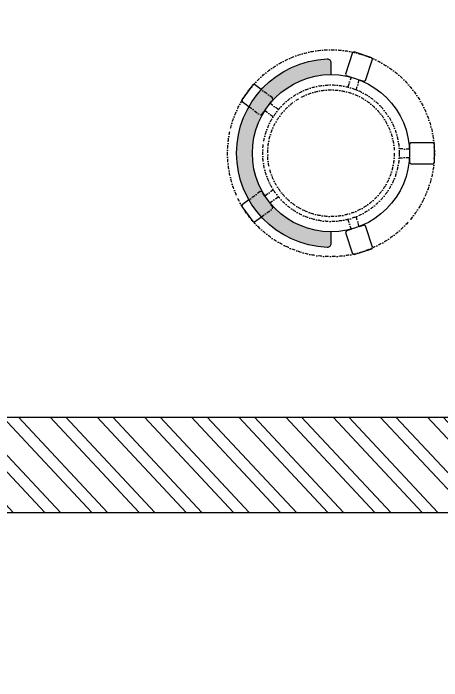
# Model space of a CAD drawing. Header units: feet. Extents: x 2461056 to 2478143, y -6057756 to -6049880.
# Drawn here: x 2473018 to 2474054, y -6057756 to -6056144 of the extents above; entities that cross this region are included whole.
import ezdxf

# ---------------------------------------------------------------- set-up
doc = ezdxf.new("R2010")
doc.units = ezdxf.units.FT
doc.header["$LTSCALE"] = 33
doc.header["$MEASUREMENT"] = 0
doc.linetypes.add('DASHDOT2', pattern=[0.5, 0.25, -0.125, 0, -0.125])
doc.layers.add('A-WALL', color=1, linetype='Continuous')
for name, color, linetype, lineweight in [('HATCH', 9, 'Continuous', 9), ('LENS-FURNITURE', 13, 'Continuous', 9), ('LENS_DIMENSION', 193, 'Continuous', 0), ('LN-ELEVATION-1', 81, 'Continuous', 25), ('LN-HATCH', 251, 'Continuous', 0)]:
    doc.layers.add(name, color=color, linetype=linetype, lineweight=lineweight)

# ---------------------------------------------------------------- blocks, each defined once
blk = doc.blocks.new('A$Cf23987e7')
at = {"layer": 'LN-HATCH'}
h = blk.add_hatch(dxfattribs=at)
h.set_pattern_fill('ANSI32', color=256, scale=222, angle=268.1105192815815)
h.set_pattern_definition([(313.1105192815815, (-2880332.710925836, 5458971.062385189), (60.77556509153959, 56.89370077437428), []), (313.1105192815815, (-2880334.004880607, 5458931.839296633), (60.77556509153959, 56.89370077437428), [])])
h.paths.add_polyline_path([(-1296.800000000745, 7240.399999999441), (1776.599999999627, 7240.399999999441), (2589.399999999442, 4802), (1282, 4802), (1282, 4675), (2631.733333333396, 4675), (2894.199999999255, 3887.599999999628), (-230, 3887.599999999628), (-230, 230), (-2160.400000000373, 230), (-2160.400000000373, -74.79999999981374), (-4344.799999999813, -176.4000000003725), (-4344.799999999813, -406.4000000003725), (-1930.400000000372, -294.3509743027389), (-1930.400000000372, -9.313226e-10), (0, 0), (0, 3657.599999999628), (3238.60617522709, 3657.599999999628), (1967.672841893509, 7470.399999999441), (-1296.800000000745, 7470.399999999441), (-13412.60000000056, 7470.399999999441), (-13412.60000000056, 7240.399999999441)])
at = {"layer": 'A-WALL'}
for p, q in [((-2160.400000000373, 230), (-230, 230)), ((-1930.400000000372, -9.313226e-10), (0, 0))]:
    blk.add_line(p, q, dxfattribs=at)
blk = doc.blocks.new('DR STOOL')
at = {"layer": 'HATCH'}
h = blk.add_hatch(dxfattribs=at)
h.set_pattern_fill('ANSI36', color=250, angle=-90.00000000000001)
h.set_pattern_definition([(315, (-227.8099174643867, 917.3997257252777), (6.173926083235043, -1.683798022700468), [7.9375, -1.587499999999999, 0, -1.587499999999999])])
edge = h.paths.add_edge_path()
edge.add_line((-190.0000000041909, 4.511094e-10), (-218.6899174675346, 4.511094e-10))
edge.add_arc((-218.6899174670689, 9.120000000388245), 9.119999999940092, 177.6119845363388, 269.9999999996136, ccw=False)
edge.add_arc((-1.8626451e-09, 3.565219e-10), 228.000000002257, 2.3880154632688004, 177.6119845367313, ccw=False)
edge.add_arc((218.6899174633436, 9.120000000497384), 9.120000000051716, -90.00000000034493, 2.3880154629299, ccw=False)
edge.add_line((218.6899174633436, 4.511094e-10), (190, 4.511094e-10))
edge.add_arc((-1.8626451e-09, 4.511094e-10), 190.000000001979, -1.27e-14, 180)
at = {"layer": 'LN-ELEVATION-1', "color": 1, "ltscale": 100}
for p, q in [((-128.6221585394814, 215.4841044476634), (-165.2704676063731, 189.0243927398114)), ((-124.7228340068832, 214.8545704018979), (-128.6221585394814, 215.4841044476634)), ((-112.6981821293011, 198.1996966340157), (-124.7228340068832, 214.8545704018979)), ((124.7553772013634, 214.9803744515593), (112.5488144652918, 198.2845540212292)), ((128.7014972954057, 215.5933048763618), (124.7553772013634, 214.9803744515593)), ((128.7014972954057, 215.5933048763618), (124.7553772013634, 214.9803744515593)), ((165.1911288509145, 188.915192311113), (128.7014972954057, 215.5933048763618)), ((165.1911288509145, 188.915192311113), (128.7014972954057, 215.5933048763618)), ((-165.2704676063731, 189.0243927398114), (-165.9069543029182, 185.0820035930228)), ((-165.9069543029182, 185.0820035930228), (-153.8003208162263, 168.3135803133482)), ((153.6734594982117, 168.4294150282658), (165.7973639420234, 185.0121775862135)), ((165.7973639420234, 185.0121775862135), (165.1911288509145, 188.915192311113)), ((165.7973639420234, 185.0121775862135), (165.1911288509145, 188.915192311113)), ((-191.2928382232785, -35.45407700946089), (-242.9550312487409, -52.24013893969095)), ((-187.9259491492994, -37.1695928365807), (-191.2928382232785, -35.45407700946089)), ((-184.1424400564283, -48.81403796559607), (-187.9259491492994, -37.1695928365807)), ((188.0651108901948, -36.96233201187715), (184.0504167033359, -49.19388854173303)), ((191.3981811110861, -35.27656588272658), (188.0651108901948, -36.96233201187715)), ((243.0100176925771, -52.21682526778022), (191.3981811110861, -35.27656588272658)), ((-242.9550312487409, -52.24013893969095), (-244.7482102331705, -55.75945052818861)), ((-244.7482102331705, -55.75945052818861), (-230.7800458371639, -98.74904560100549)), ((230.715890809428, -98.7280946081737), (244.8123673382215, -55.78040257930116)), ((244.8123673382215, -55.78040257930116), (243.0100176925771, -52.21682526778022)), ((-173.8639617776498, -80.4479453730819), (-177.8421125086024, -68.2044548037811)), ((-175.5596735184081, -83.7759667420105), (-173.8639617776498, -80.4479453730819)), ((177.6922140880488, -68.56540505095472), (173.8739495249465, -80.1985000452405)), ((173.8739495249465, -80.1985000452405), (175.5794035866856, -83.5704969359358)), ((-227.2218665438704, -100.5620286722478), (-175.5596735184081, -83.7759667420105)), ((175.5794035866856, -83.5704969359358), (227.1912401677109, -100.5107563209894)), ((-230.7800458371639, -98.74904560100549), (-227.2218665438704, -100.5620286722478)), ((227.1912401677109, -100.5107563209894), (230.715890809428, -98.7280946081737)), ((-22.72193054761737, -190.2142363802995), (-25.39390889601782, -192.886214728569)), ((-25.39390889601782, -192.886214728569), (-25.39390889601782, -247.2070584567482)), ((-10.47823652112856, -190.2142363802995), (-22.72193054761737, -190.2142363802995)), ((22.78362171910703, -190.2142363802995), (9.910054048988968, -190.2142363802995)), ((25.42475448176265, -192.8553691428751), (22.78362171910703, -190.2142363802995)), ((25.42475448176265, -247.1762128710543), (25.42475448176265, -192.8553691428751)), ((-25.39390889601782, -247.2070584567482), (-22.60096735274419, -250)), ((-22.60096735274419, -250), (22.60096735274419, -250)), ((22.60096735274419, -250), (25.42475448176265, -247.1762128710543))]:
    blk.add_line(p, q, dxfattribs=at)
at = {"layer": 'LN-ELEVATION-1', "linetype": 'DASHDOT2'}
for p, q in [((-92.92521573789418, 170.8129362839827), (-112.6981821293011, 198.1996966340157)), ((112.5488144652918, 198.2845540212292), (92.69529851106927, 171.1294289919315)), ((-153.8003208162263, 168.3135803133482), (-134.1093360339291, 141.0403694751003)), ((-103.4542870586738, 159.9154408004979), (-93.52748446213081, 167.0824927485227)), ((-93.52748446213081, 167.0824927485227), (-92.92521573789418, 170.8129362839827)), ((92.69529851106927, 171.1294289919315), (93.26858203159645, 167.4385604566923)), ((93.26858203159645, 167.4385604566923), (103.6608748426661, 159.8406005539291)), ((133.7372852512635, 141.1612321265929), (153.6734594982117, 168.4294150282658)), ((-130.4219571123831, 140.4450534014686), (-119.9844727469608, 147.9808124662595)), ((-119.9844727469608, 147.9808124662595), (-105.3687285655178, 126.9741353208374)), ((-88.15393704269081, 139.4771787207864), (-103.4542870586738, 159.9154408004979)), ((103.6608748426661, 159.8406005539291), (88.19885099539533, 139.4487815762331)), ((105.4096150295809, 126.94019481352), (120.1194891873747, 147.8074627162714)), ((120.1194891873747, 147.8074627162714), (130.0033113472163, 140.5812532722048)), ((-134.1093360339291, 141.0403694751003), (-130.4219571123831, 140.4450534014686)), ((130.0033113472163, 140.5812532722048), (133.7372852512635, 141.1612321265929)), ((-159.954806596972, -40.49024384317454), (-184.1424400564283, -48.81403796559607)), ((184.0504167033359, -49.19388854173303), (159.8786162491887, -40.79004861696012)), ((-177.8421125086024, -68.2044548037811), (-153.4148110738024, -60.73628028803068)), ((153.3006618716754, -61.02382378749462), (177.6922140880488, -68.56540505095472)), ((-10.92024635523557, -164.6382343793375), (-10.47823652112856, -190.2142363802995)), ((9.910054048988968, -190.2142363802995), (10.35584833659231, -164.674698740353))]:
    blk.add_line(p, q, dxfattribs=at)
at = {"layer": 'LN-ELEVATION-1', "color": 1, "ltscale": 100}
blk.add_lwpolyline([(-190.0000000023283, 0), (-218.6899174656719, 0, -0.4264743413925903), (-227.8019973598421, 9.5, -0.959166304662544), (227.8019973593764, 9.5, -0.4264743413925903), (218.6899174647406, 0), (190.0000000013969, 0)], format="xyb", dxfattribs=at)
at = {"layer": 'LN-ELEVATION-1', "linetype": 'DASHDOT2'}
for radius in [250, 165, 153]:
    blk.add_circle((0, 0), radius, dxfattribs=at)
at = {"layer": 'LN-ELEVATION-1', "color": 1, "ltscale": 100}
blk.add_circle((0, 0), 190, dxfattribs=at)

msp = doc.modelspace()

# ---------------------------------------------------------------- block references
at = {"layer": 'LENS-FURNITURE', "rotation": 90.00000000000003}
msp.add_blockref('DR STOOL', (2473786.257414734, -6056481.733908821), dxfattribs=at)
at = {"layer": 'LENS_DIMENSION'}
msp.add_blockref('A$Cf23987e7', (2474904.629294595, -6057349.952598648), dxfattribs=at)

doc.saveas('drawing.dxf')
